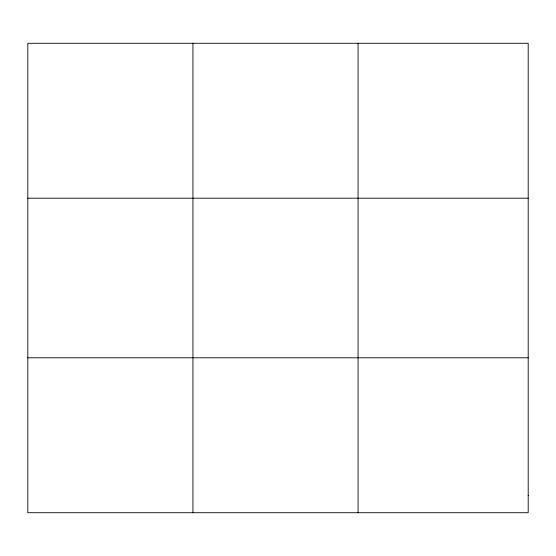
<?xml version="1.0" encoding="UTF-8"?>
<svg xmlns="http://www.w3.org/2000/svg" width="556" height="556" viewBox="0 0 556 556"><rect width="100%" height="100%" fill="white"/><g stroke="black" fill="none" stroke-linecap="round" stroke-linejoin="round"><path stroke-width="0.83" d="M192.932 43.278L192.932 512.722M358.064 43.278L358.064 512.722M27.8 198.193L528.2 198.193M27.8 357.807L528.2 357.807M528.2 495.507L528.2 512.722L27.8 512.722L27.8 43.278L528.2 43.278L528.2 495.507"/></g></svg>
